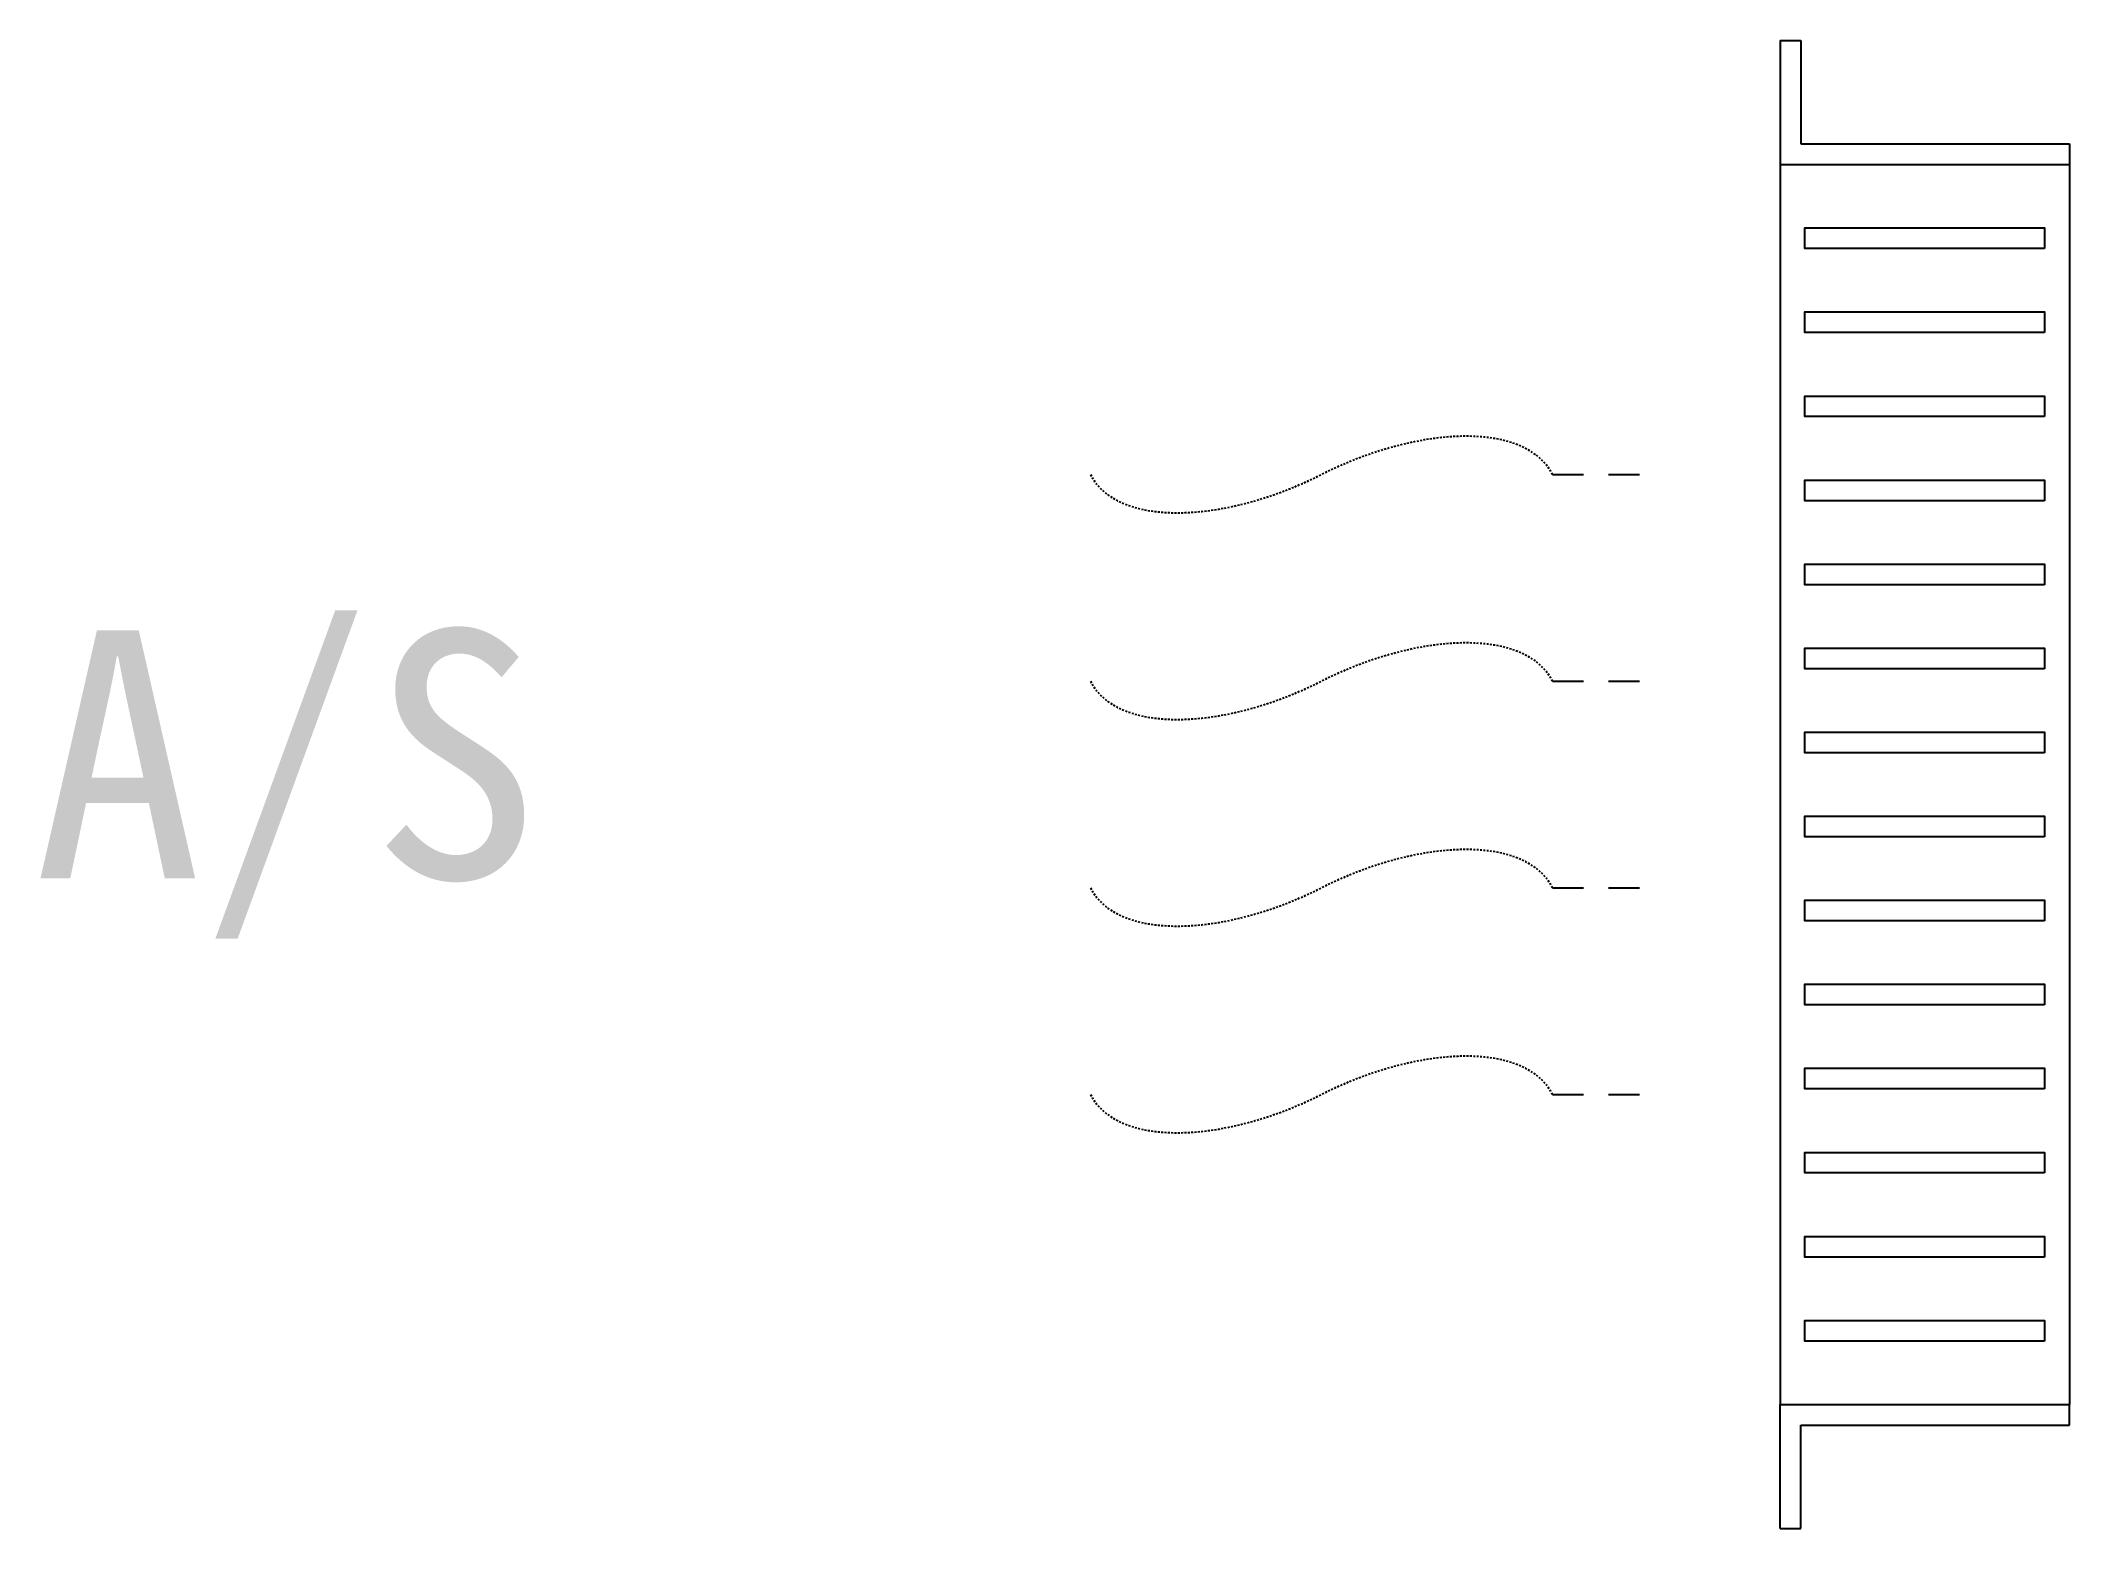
# Model space of a CAD drawing. Header units: millimetres. Extents: x -245 to 0, y -90 to 90.
import ezdxf

# ---------------------------------------------------------------- set-up
doc = ezdxf.new("R2010")
doc.units = ezdxf.units.MM
doc.linetypes.add('JIS_02_0.7', pattern=[1.35, 0.75, -0.6])
doc.styles.add('CN字体', font='')
doc.styles.get('CN字体').set_extended_font_data('SimSun')

# ---------------------------------------------------------------- blocks, each defined once
blk = doc.blocks.new('风口999')
for p, q in [((-35, 90), (-35, 75)), ((-35, 90), (-32.5, 90)), ((-32.5, 90), (-32.5, 77.5)), ((-32.5, 77.5), (0, 77.5)), ((0, 77.5), (0, 75)), ((-35, 75), (0, 75)), ((-35, -90), (-35, -75)), ((-35, -75), (0, -75)), ((0, -77.5), (0, -75)), ((-32.5, -77.5), (0, -77.5)), ((-32.5, -90), (-32.5, -77.5)), ((-35, -90), (-32.5, -90))]:
    blk.add_line(p, q)
at = {"color": 252}
for p, q in [((-35, 75), (-35, -75)), ((0, 75), (0, -75))]:
    blk.add_line(p, q, dxfattribs=at)
at = {"linetype": 'JIS_02_0.7', "ltscale": 5}
for p, q in [((-62.5, 37.5), (-50, 37.5)), ((-62.5, 12.5), (-50, 12.5)), ((-62.5, -12.5), (-50, -12.5)), ((-62.5, -37.5), (-50, -37.5))]:
    blk.add_line(p, q, dxfattribs=at)
for points in [[(-3, 64.83), (-32, 64.83), (-32, 67.33), (-3, 67.33)], [(-3, 54.67), (-32, 54.67), (-32, 57.17), (-3, 57.17)], [(-3, 44.5), (-32, 44.5), (-32, 47), (-3, 47)], [(-3, 34.33), (-32, 34.33), (-32, 36.83), (-3, 36.83)], [(-3, 24.17), (-32, 24.17), (-32, 26.67), (-3, 26.67)], [(-3, 14), (-32, 14), (-32, 16.5), (-3, 16.5)], [(-3, 3.83), (-32, 3.83), (-32, 6.33), (-3, 6.33)], [(-3, -6.33), (-32, -6.33), (-32, -3.83), (-3, -3.83)], [(-3, -16.5), (-32, -16.5), (-32, -14), (-3, -14)], [(-3, -26.67), (-32, -26.67), (-32, -24.17), (-3, -24.17)], [(-3, -36.83), (-32, -36.83), (-32, -34.33), (-3, -34.33)], [(-3, -47), (-32, -47), (-32, -44.5), (-3, -44.5)], [(-3, -57.17), (-32, -57.17), (-32, -54.67), (-3, -54.67)], [(-3, -67.33), (-32, -67.33), (-32, -64.83), (-3, -64.83)]]:
    blk.add_lwpolyline(points, close=True)
at = {"ltscale": 5}
for points in [[(-118.4, 37.5, 0, 0, 0), (-125.9, 37.5, 5, 0, 0), (-138.4, 37.5, 0, 0, 0)], [(-118.4, 12.5, 0, 0, 0), (-125.9, 12.5, 5, 0, 0), (-138.4, 12.5, 0, 0, 0)], [(-118.4, -12.5, 0, 0, 0), (-125.9, -12.5, 5, 0, 0), (-138.4, -12.5, 0, 0, 0)], [(-118.4, -37.5, 0, 0, 0), (-125.9, -37.5, 5, 0, 0), (-138.4, -37.5, 0, 0, 0)]]:
    blk.add_lwpolyline(points, format="xyseb", dxfattribs=at)
at = {"linetype": 'JIS_02_0.7', "ltscale": 0.3}
for centre, start_param, end_param in [((-84.86, 26.32), 3.141593, 4.712389), ((-96.04, 48.68), 0, 1.570796), ((-84.86, 1.32), 3.141593, 4.712389), ((-96.04, 23.68), 0, 1.570796), ((-84.86, -23.68), 3.141593, 4.712389), ((-96.04, -1.32), 0, 1.570796), ((-84.86, -48.68), 3.141593, 4.712389), ((-96.04, -26.32), 0, 1.570796)]:
    blk.add_ellipse(centre, major_axis=(-22.36, -11.18), ratio=0.5, start_param=start_param, end_param=end_param, dxfattribs=at)

msp = doc.modelspace()

# ---------------------------------------------------------------- block references
msp.add_blockref('风口999', (0, 0))

# ---------------------------------------------------------------- texts
at = {"color": 3, "insert": (-215.62, 0), "char_height": 30, "width": 80.3013, "attachment_point": 5, "style": 'CN字体'}
msp.add_mtext('A/S', dxfattribs=at)

doc.saveas('drawing.dxf')
